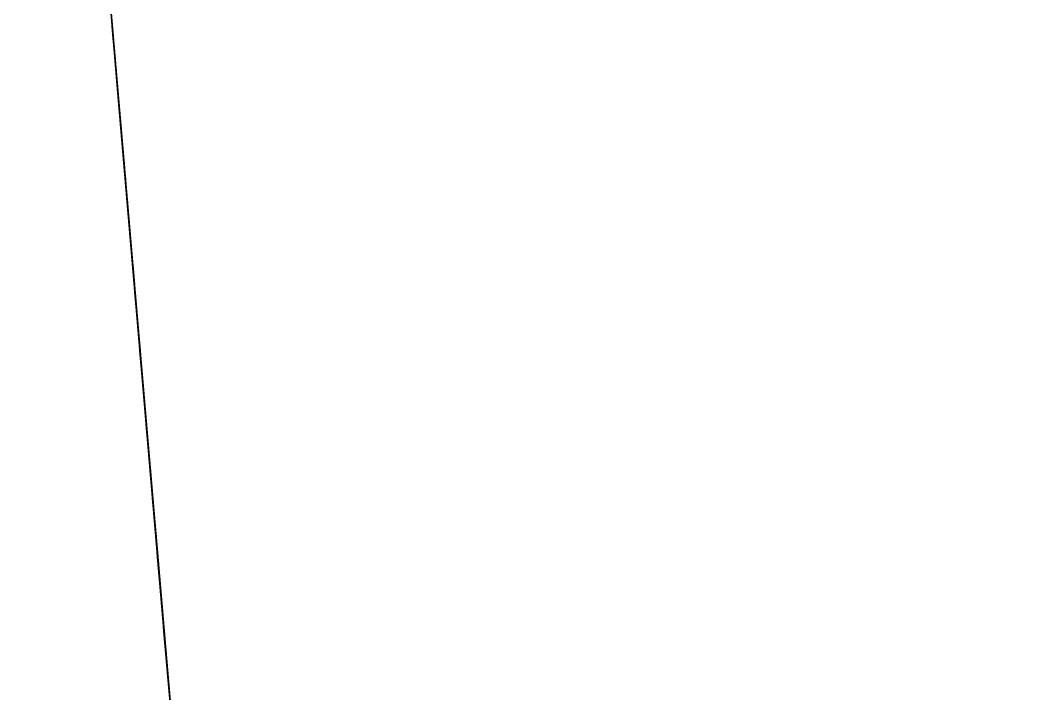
# Model space of a CAD drawing. Header units: millimetres. Extents: x 2645 to 248282, y -52826 to -1714.
# Drawn here: x 3662.6 to 3874.3, y -43138.4 to -42999 of the extents above; entities that cross this region are included whole.
import ezdxf

# ---------------------------------------------------------------- set-up
doc = ezdxf.new("R2010")
doc.units = ezdxf.units.MM
doc.header["$MEASUREMENT"] = 0
doc.linetypes.add('CENTER2', pattern=[1.125, 0.75, -0.125, 0.125, -0.125])
for name, color, linetype in [('Elevation Looking North-0', 7, 'Continuous'), ('Elevation Looking North-150-SL-B4-249', 85, 'Continuous'), ('Elevation Looking North-300-CEN-D3-231', 70, 'Continuous'), ('Elevation Looking North-A-FLOR', 192, 'Continuous'), ('Elevation Looking North-CENTER', 1, 'CENTER2'), ('Elevation Looking North-PR-STEL-EQIP_DUCTS_CHUTES', 85, 'Continuous'), ('Elevation Looking North-S-BEAM', 12, 'Continuous'), ('Elevation Looking North-UCD756', 7, 'Continuous')]:
    doc.layers.add(name, color=color, linetype=linetype)

# ---------------------------------------------------------------- blocks, each defined once
blk = doc.blocks.new('*U816')
at = {"layer": 'Elevation Looking North-S-BEAM', "color": 0, "linetype": 'ByBlock', "lineweight": -2}
for p, q in [((2647.84, -30926.06, 30027.2), (4471.77, -52229.06, 30027.2)), ((2647.84, -30926.06, 29454.8), (4471.77, -52229.06, 29454.8)), ((2647.84, -30926.06, 30042), (4471.77, -52229.06, 30042)), ((3467.56, -40500.13, 29440), (3964.35, -46302.51, 29440))]:
    blk.add_line(p, q, dxfattribs=at)
blk = doc.blocks.new('*U866')
at = {"layer": 'Elevation Looking North-S-BEAM', "color": 0, "linetype": 'ByBlock', "lineweight": -2}
for p, q in [((3558.18, -41558.61, 24801.4), (3714.13, -43379.97, 24801.4)), ((3563.63, -41622.22, 24794.4), (3708.68, -43316.35, 24794.4)), ((3563.63, -41622.22, 24989), (3708.68, -43316.35, 24989)), ((3563.63, -41622.22, 24996), (3708.68, -43316.35, 24996))]:
    blk.add_line(p, q, dxfattribs=at)
blk = doc.blocks.new('*U875')
at = {"layer": 'Elevation Looking North-A-FLOR', "color": 0, "linetype": 'ByBlock', "lineweight": -2}
blk.add_line((3774.49, -44085, 21629.21), (2990.27, -34925.53, 21629.21), dxfattribs=at)
blk = doc.blocks.new('*U1000')
at = {"layer": 'Elevation Looking North-A-FLOR', "color": 0, "linetype": 'ByBlock', "lineweight": -2}
for p, q in [((3210.59, -37498.79, 21699.69), (3774.49, -44085, 21629.21)), ((4410.65, -51515.2, 21849.69), (3210.59, -37498.79, 21999.69))]:
    blk.add_line(p, q, dxfattribs=at)
blk = doc.blocks.new('*U1093')
at = {"layer": 'Elevation Looking North-0', "color": 0, "linetype": 'ByBlock', "lineweight": -2}
for p, q in [((3709.49, -43325.78, 26083.02), (3663.64, -42790.28, 26083.02)), ((3663.64, -42790.28, 26093.02), (3709.49, -43325.78, 26093.02)), ((3706.42, -43289.92, 25553.02), (3663.64, -42790.28, 25553.02)), ((3706.42, -43289.92, 25553.02), (3668.2, -42843.55, 25263.02))]:
    blk.add_line(p, q, dxfattribs=at)
blk = doc.blocks.new('*U1096')
at = {"layer": 'Elevation Looking North-UCD756', "color": 0, "linetype": 'ByBlock', "lineweight": -2}
for p, q in [((3663.64, -42790.28, 26103.01), (3709.57, -43326.78, 26103)), ((3709.19, -43322.3, 26093.02), (3663.64, -42790.28, 26093.02)), ((3665.21, -42808.68, 27319.28), (3682.79, -43013.95, 27555.13)), ((3682.79, -43013.95, 27555.13), (3665.21, -42808.68, 27319.28)), ((3665.21, -42808.68, 27319.28), (3705.95, -43284.5, 27193.24)), ((3705.95, -43284.5, 27193.24), (3665.21, -42808.68, 27319.28)), ((3704.82, -43271.29, 27194.98), (3669.66, -42860.59, 27249.2)), ((3669.66, -42860.59, 27249.2), (3704.82, -43271.29, 27194.98)), ((3693.07, -43134.04, 27566.99), (3675.53, -42929.15, 28075.96)), ((3675.53, -42929.15, 28075.96), (3693.07, -43134.04, 27566.99)), ((3675.64, -42930.5, 27555.13), (3682.79, -43013.95, 27555.13)), ((3682.79, -43013.95, 27555.13), (3675.64, -42930.5, 27555.13)), ((3693.07, -43134.04, 27566.99), (3676.13, -42936.24, 27564.02)), ((3676.13, -42936.24, 27564.02), (3693.07, -43134.04, 27566.99)), ((3676.3, -42938.2, 27566.99), (3693.07, -43134.04, 27566.99)), ((3693.07, -43134.04, 27566.99), (3676.3, -42938.2, 27566.99)), ((3676.3, -42938.2, 27566.99), (3693.07, -43134.04, 27566.99)), ((3693.07, -43134.04, 27566.99), (3676.3, -42938.2, 27566.99)), ((3704.75, -43270.5, 27194.99), (3679.87, -42979.88, 27194.99)), ((3682.79, -43013.95, 27555.13), (3693.14, -43134.85, 27555.13)), ((3693.14, -43134.85, 27555.13), (3682.79, -43013.95, 27555.13)), ((3682.79, -43013.95, 27555.13), (3693.07, -43134.04, 27566.99)), ((3693.07, -43134.04, 27566.99), (3682.79, -43013.95, 27555.13)), ((3684.01, -43028.23, 25383), (3698.48, -43197.22, 25383)), ((3698.48, -43197.22, 25383), (3684.01, -43028.23, 25383)), ((3698.48, -43197.22, 25433), (3690.6, -43105.19, 25433)), ((3690.6, -43105.19, 25433), (3698.48, -43197.22, 25433)), ((3692.32, -43125.26, 25433), (3698.48, -43197.22, 25383)), ((3693.07, -43134.04, 27566.99), (3693.07, -43134.04, 27566.99)), ((3693.07, -43134.04, 27566.99), (3693.07, -43134.04, 27566.99)), ((3693.07, -43134.04, 27566.99), (3693.14, -43134.85, 27564.97)), ((3693.14, -43134.85, 27564.97), (3693.07, -43134.04, 27566.99)), ((3693.14, -43134.85, 27564.97), (3705.95, -43284.5, 27193.24)), ((3693.14, -43134.85, 27555.13), (3693.14, -43134.85, 27564.97)), ((3705.95, -43284.5, 27193.24), (3693.14, -43134.85, 27555.13)), ((3705.95, -43284.5, 27193.24), (3693.14, -43134.85, 27564.97)), ((3693.14, -43134.85, 27564.97), (3693.14, -43134.85, 27555.13)), ((3693.14, -43134.85, 27555.13), (3705.95, -43284.5, 27193.24))]:
    blk.add_line(p, q, dxfattribs=at)
blk = doc.blocks.new('*U1099')
at = {"layer": 'Elevation Looking North-PR-STEL-EQIP_DUCTS_CHUTES', "color": 0, "linetype": 'ByBlock', "lineweight": -2}
blk.add_line((3675.84, -42932.82, 25321.02), (3710, -43331.76, 25321.02), dxfattribs=at)
blk = doc.blocks.new('*U1102')
at = {"layer": 'Elevation Looking North-PR-STEL-EQIP_DUCTS_CHUTES', "color": 0, "linetype": 'ByBlock', "lineweight": -2}
for p, q in [((3706.37, -43289.42, 25101.02), (3668.58, -42848.03, 25101.02)), ((3709.36, -43324.29, 25301.02), (3673.21, -42902.04, 25301.02)), ((3674.79, -42920.51, 25313.02), (3709.36, -43324.29, 25313.02))]:
    blk.add_line(p, q, dxfattribs=at)
blk = doc.blocks.new('*U1108')
at = {"layer": 'Elevation Looking North-300-CEN-D3-231', "color": 0, "linetype": 'ByBlock', "lineweight": -2}
for p, q in [((3693.13, -43134.68, 24297.55), (3693.13, -43134.68, 24502.44)), ((3693.13, -43134.68, 24178.59), (3693.13, -43134.68, 24227.91))]:
    blk.add_line(p, q, dxfattribs=at)
at = {"layer": 'Elevation Looking North-300-CEN-D3-231', "color": 0, "linetype": 'ByBlock', "lineweight": -2, "extrusion": (-0.996355, -0.085306, 0)}
blk.add_arc((43292.49, 24797.72), 295.28, 180.6434, 270, dxfattribs=at)
at = {"layer": 'Elevation Looking North-300-CEN-D3-231', "color": 0, "linetype": 'ByBlock', "lineweight": -2, "extrusion": (0.996355, 0.085306, 2.70552e-24)}
blk.add_arc((-43292.49, 24797.72), 619.12, 282.42416, 282.70845, dxfattribs=at)
at = {"layer": 'Elevation Looking North-300-CEN-D3-231', "color": 0, "linetype": 'ByBlock', "lineweight": -2, "extrusion": (0.996355, 0.085306, -1.9442e-25)}
blk.add_arc((-43292.49, 24797.72), 619.12, 279.67702, 279.81544, dxfattribs=at)
at = {"layer": 'Elevation Looking North-300-CEN-D3-231', "color": 0, "linetype": 'ByBlock', "lineweight": -2, "extrusion": (0.996355, 0.085306, 1.00019e-28)}
blk.add_arc((-43292.49, 24797.72), 619.12, 270, 279.10371, dxfattribs=at)
at = {"layer": 'Elevation Looking North-CENTER'}
for p, q in [((3681.76, -43001.96, 24340.52), (3681.51, -42998.98, 24340.52)), ((3684.25, -43030.99, 24340.52), (3684.12, -43029.52, 24340.52)), ((3693.13, -43134.68, 24340.52), (3684.49, -43033.82, 24340.52))]:
    blk.add_line(p, q, dxfattribs=at)
blk = doc.blocks.new('*U1116')
at = {"layer": 'Elevation Looking North-150-SL-B4-249', "color": 0, "linetype": 'ByBlock', "lineweight": -2}
for p, q in [((3681.51, -42998.98, 24280.39), (3681.76, -43001.96, 24280.39)), ((3681.76, -43001.96, 24249.39), (3681.51, -42998.98, 24249.39)), ((3681.76, -43001.96, 24280.4), (3681.51, -42998.98, 24280.4)), ((3682.07, -43005.58, 24178.97), (3681.76, -43001.97, 24178.97)), ((3682.07, -43005.58, 24346.48), (3681.76, -43001.97, 24346.48)), ((3682.07, -43005.59, 24405.23), (3684.12, -43029.51, 24405.23)), ((3682.07, -43005.6, 24120.23), (3684.12, -43029.51, 24120.23)), ((3684.25, -43030.99, 24211.75), (3684.12, -43029.5, 24211.75)), ((3684.25, -43030.98, 24313.71), (3684.12, -43029.5, 24313.71)), ((3692.94, -43132.51, 24234.03), (3684.25, -43030.98, 24231.09)), ((3692.94, -43132.51, 24289.39), (3684.25, -43030.98, 24305.21)), ((3692.94, -43132.51, 24296.03), (3684.25, -43030.98, 24315.41)), ((3692.94, -43132.51, 24227.92), (3684.25, -43030.99, 24219.45)), ((3692.94, -43132.52, 24297.53), (3692.83, -43131.23, 24297.66)), ((3692.94, -43132.53, 24229.35), (3692.94, -43132.51, 24227.92)), ((3692.94, -43132.51, 24296.03), (3692.94, -43132.52, 24297.53)), ((3692.94, -43132.51, 24234.03), (3692.94, -43132.51, 24289.39)), ((3692.94, -43132.52, 24294.45), (3692.94, -43132.53, 24293.02)), ((3692.94, -43132.53, 24291.39), (3692.94, -43132.52, 24291.39)), ((3700.88, -43225.21, 24297.55), (3692.94, -43132.52, 24297.55)), ((3692.94, -43132.52, 24297.55), (3692.94, -43132.53, 24296.12)), ((3700.88, -43225.21, 24297.55), (3692.94, -43132.52, 24297.55)), ((3692.94, -43132.53, 24232.44), (3692.94, -43132.53, 24232.44)), ((3692.94, -43132.53, 24231.01), (3692.94, -43132.53, 24232.44)), ((3692.94, -43132.53, 24231.01), (3692.94, -43132.53, 24231.01)), ((3692.94, -43132.53, 24235.58), (3692.94, -43132.53, 24235.58)), ((3692.94, -43132.53, 24289.88), (3692.94, -43132.53, 24234.07)), ((3708.15, -43310.17, 24296.12), (3692.94, -43132.53, 24296.12)), ((3708.15, -43310.17, 24289.84), (3692.94, -43132.53, 24289.83)), ((3692.94, -43132.53, 24289.83), (3692.94, -43132.53, 24234.03)), ((3712.78, -43364.22, 24234.03), (3692.94, -43132.53, 24234.03)), ((3692.94, -43132.53, 24227.91), (3692.94, -43132.53, 24229.34)), ((3712.78, -43364.24, 24227.91), (3692.94, -43132.53, 24227.91))]:
    blk.add_line(p, q, dxfattribs=at)
at = {"layer": 'Elevation Looking North-150-SL-B4-249', "color": 0, "linetype": 'ByBlock', "lineweight": -2, "extrusion": (-0.996355, -0.085306, 5.42101e-19)}
blk.add_ellipse((3679.21, -42972.13, 24265.65), major_axis=(5.62, -65.65, 0.27), ratio=0.999903, start_param=1.095049, end_param=1.145464, dxfattribs=at)
at = {"layer": 'Elevation Looking North-150-SL-B4-249', "color": 0, "linetype": 'ByBlock', "lineweight": -2, "extrusion": (0.996355, 0.085306, -2.33103e-18)}
blk.add_ellipse((3679.21, -42972.13, 24266.19), major_axis=(-5.62, 65.65, -0.27), ratio=0.999903, start_param=1.996165, end_param=2.046582, dxfattribs=at)
at = {"layer": 'Elevation Looking North-150-SL-B4-249', "color": 0, "linetype": 'ByBlock', "lineweight": -2, "extrusion": (-0.996355, -0.085306, 5.96311e-19)}
for centre, start_param, end_param in [((3679.21, -42972.13, 24266.19), 1.095011, 1.145428), ((3679.21, -42972.13, 24265.11), 5.12957, 5.180007)]:
    blk.add_ellipse(centre, major_axis=(5.62, -65.65, 0.27), ratio=0.999903, start_param=start_param, end_param=end_param, dxfattribs=at)
at = {"layer": 'Elevation Looking North-150-SL-B4-249', "color": 0, "linetype": 'ByBlock', "lineweight": -2, "extrusion": (0.996355, 0.085306, -2.27682e-18)}
blk.add_ellipse((3679.21, -42972.13, 24266.73), major_axis=(-5.62, 65.65, -0.27), ratio=0.999903, start_param=1.996201, end_param=2.046619, dxfattribs=at)
at = {"layer": 'Elevation Looking North-150-SL-B4-249', "color": 0, "linetype": 'ByBlock', "lineweight": -2, "extrusion": (-0.996355, -0.085306, 2.22261e-18)}
blk.add_ellipse((3679.21, -42972.13, 24265.11), major_axis=(5.62, -65.65, 0.27), ratio=0.999903, start_param=1.095087, end_param=1.145501, dxfattribs=at)
at = {"layer": 'Elevation Looking North-150-SL-B4-249', "color": 0, "linetype": 'ByBlock', "lineweight": -2, "extrusion": (0.996355, 0.085306, -2.22261e-18)}
blk.add_ellipse((3679.21, -42972.13, 24265.65), major_axis=(-5.62, 65.65, -0.27), ratio=0.999903, start_param=1.996128, end_param=2.046544, dxfattribs=at)
at = {"layer": 'Elevation Looking North-150-SL-B4-249', "color": 0, "linetype": 'ByBlock', "lineweight": -2, "extrusion": (-0.996355, -0.085306, -5.34562e-18)}
blk.add_ellipse((3681.76, -43001.97, 24262.73), major_axis=(0, 0, 48.55), ratio=0.000056, start_param=-1.570796, end_param=4.712389, dxfattribs=at)
at = {"layer": 'Elevation Looking North-150-SL-B4-249', "color": 0, "linetype": 'ByBlock', "lineweight": -2, "extrusion": (0.996355, 0.085306, -3.76457e-17)}
blk.add_ellipse((3681.76, -43001.97, 24262.73), major_axis=(0, 0, 83.75), ratio=0.000056, start_param=-1.570796, end_param=4.712389, dxfattribs=at)
at = {"layer": 'Elevation Looking North-150-SL-B4-249', "color": 0, "linetype": 'ByBlock', "lineweight": -2, "extrusion": (-0.996355, -0.085306, 2.14998e-18)}
blk.add_ellipse((3682.07, -43005.59, 24262.73), major_axis=(0, 0, 142.5), ratio=0.000113, start_param=0, end_param=3.141593, dxfattribs=at)
at = {"layer": 'Elevation Looking North-150-SL-B4-249', "color": 0, "linetype": 'ByBlock', "lineweight": -2, "extrusion": (0.996355, 0.085306, 3.97364e-18)}
for centre in [(3684.12, -43029.49, 24307.1), (3684.12, -43029.5, 24215.27), (3684.12, -43029.5, 24151.23), (3684.12, -43029.5, 24372.94), (3684.12, -43029.51, 24152.51), (3684.12, -43029.51, 24374.22)]:
    blk.add_ellipse(centre, major_axis=(0, 0, 11), ratio=0.000113, start_param=-1.570796, end_param=4.712389, dxfattribs=at)
at = {"layer": 'Elevation Looking North-150-SL-B4-249', "color": 0, "linetype": 'ByBlock', "lineweight": -2, "extrusion": (-0.996355, -0.085306, -1.80138e-17)}
blk.add_ellipse((3684.12, -43029.51, 24262.73), major_axis=(0, 0, 142.5), ratio=0.000113, start_param=-1.204926, end_param=4.34652, dxfattribs=at)
at = {"layer": 'Elevation Looking North-150-SL-B4-249', "color": 0, "linetype": 'ByBlock', "lineweight": -2, "extrusion": (0.996355, 0.085306, 1.96056e-17)}
blk.add_ellipse((3684.12, -43029.51, 24262.73), major_axis=(0, 0, 84.15), ratio=0.000113, start_param=2.22161, end_param=7.203166, dxfattribs=at)
at = {"layer": 'Elevation Looking North-150-SL-B4-249', "color": 0, "linetype": 'ByBlock', "lineweight": -2, "extrusion": (0.996355, 0.085306, 4.23665e-18)}
blk.add_ellipse((3684.12, -43029.52, 24310.19), major_axis=(0, 0, 11), ratio=0.000113, start_param=-1.245164, end_param=1.245164, dxfattribs=at)
at = {"layer": 'Elevation Looking North-150-SL-B4-249', "color": 0, "linetype": 'ByBlock', "lineweight": -2, "extrusion": (0.996355, 0.085306, 2.05624e-17)}
blk.add_ellipse((3684.12, -43029.52, 24218.36), major_axis=(0, 0, 11), ratio=0.000113, start_param=2.215199, end_param=4.067986, dxfattribs=at)
at = {"layer": 'Elevation Looking North-150-SL-B4-249', "color": 0, "linetype": 'ByBlock', "lineweight": -2, "extrusion": (0.996355, 0.085306, 2.53629e-17)}
blk.add_ellipse((3684.25, -43030.99, 24262.73), major_axis=(0, 0, 79.04), ratio=0.000113, start_param=4.13297, end_param=4.3005, dxfattribs=at)
at = {"layer": 'Elevation Looking North-150-SL-B4-249', "color": 0, "linetype": 'ByBlock', "lineweight": -2, "extrusion": (0.996355, 0.085306, 6.89337e-18)}
for start_param, end_param in [(4.3005, 5.279734), (-1.003451, -0.84129), (3.141543, 4.13297)]:
    blk.add_ellipse((3684.25, -43030.99, 24262.73), major_axis=(0, 0, 79.04), ratio=0.000113, start_param=start_param, end_param=end_param, dxfattribs=at)
at = {"layer": 'Elevation Looking North-150-SL-B4-249', "color": 0, "linetype": 'ByBlock', "lineweight": -2, "extrusion": (0.996355, 0.085306, 6.89379e-18)}
blk.add_ellipse((3684.25, -43030.99, 24262.73), major_axis=(0, 0, 79.04), ratio=0.000113, start_param=-0.84129, end_param=0.00005, dxfattribs=at)
at = {"layer": 'Elevation Looking North-150-SL-B4-249', "color": 0, "linetype": 'ByBlock', "lineweight": -2, "extrusion": (0.996355, 0.085306, 6.90141e-18)}
blk.add_ellipse((3692.94, -43132.51, 24234.11), major_axis=(0, 0, 6.2), ratio=0.000113, start_param=3.170896, end_param=4.698456, dxfattribs=at)
at = {"layer": 'Elevation Looking North-150-SL-B4-249', "color": 0, "linetype": 'ByBlock', "lineweight": -2, "extrusion": (0.996355, 0.085306, 1.17585e-17)}
blk.add_ellipse((3692.94, -43132.51, 24289.89), major_axis=(0, 0, 6.24), ratio=0.000113, start_param=4.633434, end_param=6.102564, dxfattribs=at)
at = {"layer": 'Elevation Looking North-150-SL-B4-249', "color": 0, "linetype": 'ByBlock', "lineweight": -2, "extrusion": (0.996355, 0.085306, 2.52651e-17)}
blk.add_ellipse((3692.94, -43132.52, 24291.22), major_axis=(0, 0, 6.46), ratio=0.000113, start_param=-0.215248, end_param=0.199779, dxfattribs=at)
at = {"layer": 'Elevation Looking North-150-SL-B4-249', "color": 0, "linetype": 'ByBlock', "lineweight": -2, "extrusion": (0.996355, 0.085306, -5.94562e-17)}
blk.add_ellipse((3692.94, -43132.53, 24235.54), major_axis=(0, 0, 6.2), ratio=0.000056, start_param=3.155525, end_param=3.202898, dxfattribs=at)
at = {"layer": 'Elevation Looking North-150-SL-B4-249', "color": 0, "linetype": 'ByBlock', "lineweight": -2, "extrusion": (0.996355, 0.085306, 9.57592e-18)}
blk.add_ellipse((3692.94, -43132.53, 24289.92), major_axis=(0, 0, 3.1), ratio=0.000056, start_param=0.013932, end_param=1.584728, dxfattribs=at)
at = {"layer": 'Elevation Looking North-150-SL-B4-249', "color": 0, "linetype": 'ByBlock', "lineweight": -2, "extrusion": (0.996355, 0.085306, -2.58783e-17)}
blk.add_ellipse((3692.94, -43132.53, 24234.11), major_axis=(0, 0, 3.1), ratio=0.000056, start_param=1.584728, end_param=3.155525, dxfattribs=at)
at = {"layer": 'Elevation Looking North-150-SL-B4-249', "color": 0, "linetype": 'ByBlock', "lineweight": -2, "extrusion": (0.996355, 0.085306, -2.55031e-17)}
for centre, start_param, end_param in [((3692.94, -43132.53, 24289.92), 0.013932, 1.584728), ((3692.94, -43132.53, 24234.11), 1.584728, 3.155525)]:
    blk.add_ellipse(centre, major_axis=(0, 0, 6.2), ratio=0.000056, start_param=start_param, end_param=end_param, dxfattribs=at)
at = {"layer": 'Elevation Looking North-150-SL-B4-249', "color": 0, "linetype": 'ByBlock', "lineweight": -2}
for points, knots in [([(3684.25, -43030.99, 24341.77), (3684.51, -43034.03, 24340.42), (3684.77, -43037.06, 24339.08), (3685.81, -43049.2, 24333.69), (3686.59, -43058.31, 24329.65), (3688.15, -43076.59, 24321.54), (3688.94, -43085.77, 24317.47), (3690.12, -43099.57, 24311.35), (3690.51, -43104.19, 24309.3), (3691.28, -43113.18, 24305.32), (3691.67, -43117.74, 24303.3), (3692.09, -43122.56, 24301.18), (3692.15, -43123.32, 24300.85), (3692.28, -43124.82, 24300.19), (3692.34, -43125.54, 24299.88), (3692.44, -43126.68, 24299.39), (3692.48, -43127.12, 24299.2), (3692.55, -43127.91, 24298.86), (3692.57, -43128.24, 24298.72), (3692.63, -43128.86, 24298.46), (3692.65, -43129.12, 24298.36), (3692.69, -43129.63, 24298.15), (3692.71, -43129.85, 24298.07), (3692.75, -43130.28, 24297.92), (3692.76, -43130.45, 24297.86), (3692.79, -43130.79, 24297.75), (3692.8, -43130.93, 24297.72), (3692.82, -43131.12, 24297.68), (3692.83, -43131.18, 24297.67), (3692.83, -43131.23, 24297.66)], [0, 0, 0, 0, 10.000001, 10.000001, 40.000112, 40.000112, 70.210516, 70.210516, 85.414495, 85.414495, 99.842871, 99.842871, 102.687384, 102.687384, 105.937849, 105.937849, 108.888456, 108.888456, 112.179988, 112.179988, 116.351309, 116.351309, 122.002694, 122.002694, 130.033293, 130.033293, 141.930536, 141.930536, 151.615847, 151.615847, 151.615847, 151.615847]), ([(3692.84, -43131.31, 24227.82), (3692.83, -43131.27, 24227.81), (3692.83, -43131.21, 24227.8), (3692.8, -43130.92, 24227.75), (3692.81, -43130.95, 24227.82), (3692.63, -43128.92, 24227), (3692.6, -43128.54, 24226.84), (3692.5, -43127.44, 24226.38), (3692.44, -43126.7, 24226.06), (3692.3, -43125.04, 24225.34), (3692.23, -43124.25, 24224.99), (3692.09, -43122.62, 24224.28), (3692.02, -43121.8, 24223.92), (3691.86, -43119.96, 24223.11), (3691.78, -43118.94, 24222.66), (3691.57, -43116.57, 24221.61), (3691.46, -43115.21, 24221.01), (3691.18, -43111.97, 24219.58), (3691.02, -43110.09, 24218.74), (3690.62, -43105.46, 24216.7), (3690.39, -43102.73, 24215.49), (3689.8, -43095.86, 24212.44), (3689.45, -43091.73, 24210.61), (3688.53, -43081.06, 24205.89), (3687.97, -43074.53, 24202.99), (3686.48, -43057.08, 24195.26), (3685.55, -43046.17, 24190.42), (3684.49, -43033.84, 24184.95), (3684.37, -43032.42, 24184.32), (3684.25, -43030.99, 24183.69)], [0, 0, 0, 0, 10.000095, 10.000095, 38.878668, 38.878668, 43.90776, 43.90776, 48.744338, 48.744338, 52.00096, 52.00096, 54.937056, 54.937056, 58.391395, 58.391395, 62.889405, 62.889405, 69.10903, 69.10903, 78.111132, 78.111132, 91.710798, 91.710798, 113.229976, 113.229976, 149.164902, 149.164902, 153.849937, 153.849937, 153.849937, 153.849937])]:
    blk.add_open_spline(points, degree=3, knots=knots, dxfattribs=at)
blk.add_open_spline([(3692.76, -43130.45, 24297.86), (3692.82, -43131.14, 24297.8), (3692.88, -43131.83, 24297.74), (3692.94, -43132.52, 24297.68)], degree=3, dxfattribs=at)
blk = doc.blocks.new('*U1119')
at = {"layer": 'Elevation Looking North-300-CEN-D3-231', "color": 0, "linetype": 'ByBlock', "lineweight": -2}
for p, q in [((3693.13, -43134.68, 24297.55), (3693.13, -43134.68, 24502.44)), ((3693.13, -43134.68, 24178.59), (3693.13, -43134.68, 24227.91)), ((3694.75, -43153.7, 24178.59), (3693.13, -43134.68, 24178.59)), ((3727.28, -43533.65, 24502.44), (3693.13, -43134.68, 24502.44))]:
    blk.add_line(p, q, dxfattribs=at)
at = {"layer": 'Elevation Looking North-CENTER'}
blk.add_line((3693.13, -43134.68, 24340.52), (3695.98, -43168.05, 24340.52), dxfattribs=at)
blk = doc.blocks.new('*U1428')
at = {"layer": 'Elevation Looking North-300-CEN-D3-231'}
blk.add_blockref('*U1119', (0, 0), dxfattribs=at)

msp = doc.modelspace()

# ---------------------------------------------------------------- block references
at = {"layer": 'Elevation Looking North-0'}
msp.add_blockref('*U1093', (0, 0), dxfattribs=at)
at = {"layer": 'Elevation Looking North-150-SL-B4-249'}
msp.add_blockref('*U1116', (0, 0), dxfattribs=at)
at = {"layer": 'Elevation Looking North-300-CEN-D3-231'}
for name in ['*U1108', '*U1428']:
    msp.add_blockref(name, (0, 0), dxfattribs=at)
at = {"layer": 'Elevation Looking North-A-FLOR'}
for name in ['*U875', '*U1000']:
    msp.add_blockref(name, (0, 0), dxfattribs=at)
at = {"layer": 'Elevation Looking North-PR-STEL-EQIP_DUCTS_CHUTES'}
for name in ['*U1099', '*U1102']:
    msp.add_blockref(name, (0, 0), dxfattribs=at)
at = {"layer": 'Elevation Looking North-S-BEAM'}
for name in ['*U816', '*U866']:
    msp.add_blockref(name, (0, 0), dxfattribs=at)
at = {"layer": 'Elevation Looking North-UCD756'}
msp.add_blockref('*U1096', (0, 0), dxfattribs=at)

doc.saveas('drawing.dxf')
